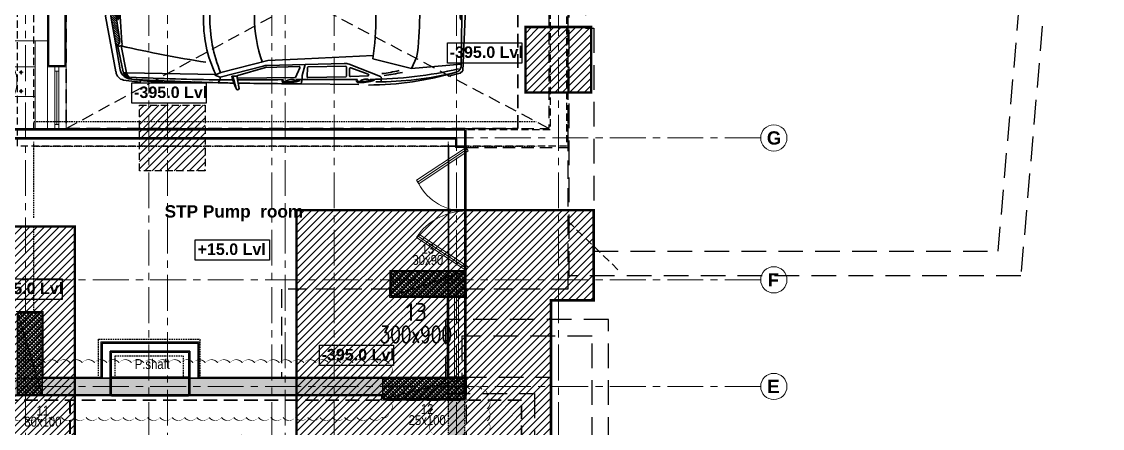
# Model space of a CAD drawing. Header units: millimetres. Extents: x -545754 to 527377, y 134623 to 1871324.
# Drawn here: x 465752 to 478919, y 157885 to 162844 of the extents above; entities that cross this region are included whole.
import ezdxf
from ezdxf.enums import TextEntityAlignment as Align
from ezdxf.xclip import XClip

# ---------------------------------------------------------------- set-up
doc = ezdxf.new("R2010")
doc.units = ezdxf.units.MM
doc.header["$XCLIPFRAME"] = 0
for name, pattern in [('PLINTH BEAM & PILE CAP LEVEL DRAWING   1605.2024$0$CENTER', [2, 1.25, -0.25, 0.25, -0.25]), ('PLINTH BEAM & PILE CAP LEVEL DRAWING   1605.2024$0$DASHDOT', [25.4, 12.7, -6.35, 0, -6.35]), ('PLINTH BEAM & PILE CAP LEVEL DRAWING   1605.2024$0$DASHED', [0.75, 0.5, -0.25]), ('PLINTH BEAM & PILE CAP LEVEL DRAWING   1605.2024$0$HIDDEN', [0.375, 0.25, -0.125]), ('PLINTH BEAM & PILE CAP LEVEL DRAWING   1605.2024$0$HIDDEN2', [4.7625, 3.175, -1.5875])]:
    doc.linetypes.add(name, pattern=pattern)
for name, color, linetype, lineweight in [('Geo Col Hatch', 66, 'Continuous', 5), ('Geo Col Size', 7, 'Continuous', 13), ('Geo Column', 10, 'Continuous', 25), ('Geo-COLUMN-NO', 7, 'Continuous', 30), ('PLINTH BEAM & PILE CAP LEVEL DRAWING   1605.2024$0$A- WALL', 212, 'Continuous', 35), ('PLINTH BEAM & PILE CAP LEVEL DRAWING   1605.2024$0$A-DOOR', 32, 'Continuous', 9), ('PLINTH BEAM & PILE CAP LEVEL DRAWING   1605.2024$0$A-FIXTURES', 22, 'Continuous', 9), ('PLINTH BEAM & PILE CAP LEVEL DRAWING   1605.2024$0$A-FLOOR', 32, 'Continuous', 35), ('PLINTH BEAM & PILE CAP LEVEL DRAWING   1605.2024$0$A-GRID', 35, 'PLINTH BEAM & PILE CAP LEVEL DRAWING   1605.2024$0$DASHDOT', 5), ('PLINTH BEAM & PILE CAP LEVEL DRAWING   1605.2024$0$A-PARKING', 14, 'Continuous', 35), ('PLINTH BEAM & PILE CAP LEVEL DRAWING   1605.2024$0$A-PLASTER', 22, 'Continuous', 5), ('PLINTH BEAM & PILE CAP LEVEL DRAWING   1605.2024$0$A-ROOM TEXT', 52, 'Continuous', 5), ('PLINTH BEAM & PILE CAP LEVEL DRAWING   1605.2024$0$A-TEXT', 52, 'Continuous', 20), ('PLINTH BEAM & PILE CAP LEVEL DRAWING   1605.2024$0$A-WINDOW', 14, 'Continuous', 9), ('PLINTH BEAM & PILE CAP LEVEL DRAWING   1605.2024$0$Geo-GRADE BEAM', 1, 'PLINTH BEAM & PILE CAP LEVEL DRAWING   1605.2024$0$HIDDEN2', 30)]:
    doc.layers.add(name, color=color, linetype=linetype, lineweight=lineweight)
for name, color, linetype in [('PLINTH BEAM & PILE CAP LEVEL DRAWING   1605.2024$0$A- COL HATCH', 128, 'Continuous'), ('PLINTH BEAM & PILE CAP LEVEL DRAWING   1605.2024$0$A-COLTEXT', 9, 'Continuous'), ('PLINTH BEAM & PILE CAP LEVEL DRAWING   1605.2024$0$A-DIMENSION', 8, 'Continuous'), ('PLINTH BEAM & PILE CAP LEVEL DRAWING   1605.2024$0$A-NOTS', 8, 'Continuous'), ('PLINTH BEAM & PILE CAP LEVEL DRAWING   1605.2024$0$A-ROOF', 8, 'Continuous'), ('PLINTH BEAM & PILE CAP LEVEL DRAWING   1605.2024$0$A-THIN', 14, 'Continuous'), ('PLINTH BEAM & PILE CAP LEVEL DRAWING   1605.2024$0$GEO-COL', 1, 'Continuous'), ('PLINTH BEAM & PILE CAP LEVEL DRAWING   1605.2024$0$SPILECAP', 128, 'Continuous')]:
    doc.layers.add(name, color=color, linetype=linetype)
doc.styles.add('ISCOPEUR', font='isocpeur.ttf')
doc.styles.add('PLINTH BEAM & PILE CAP LEVEL DRAWING   1605.2024$0$BOLD', font='arialbd.ttf')
doc.styles.add('PLINTH BEAM & PILE CAP LEVEL DRAWING   1605.2024$0$COLTEXT', font='ARIALN.TTF')
doc.styles.add('simplex', font='simplex.shx', dxfattribs={"width": 0.75})
pattern_1 = [(45, (-4759.1833, 45555.23), (-2.24506403, 2.24506403), []), (135, (-4759.1833, 45555.23), (-2.24506403, -2.24506403), [])]

# ---------------------------------------------------------------- blocks, each defined once
blk = doc.blocks.new('PLINTH BEAM & PILE CAP LEVEL DRAWING   1605.2024$0$zw$DF02')
at = {"layer": 'PLINTH BEAM & PILE CAP LEVEL DRAWING   1605.2024$0$Geo-GRADE BEAM', "color": 7, "ltscale": 6}
for p, q in [((4369, 21691), (10490, 21691)), ((4369, 21391), (10490, 21391)), ((4370, 20518), (4370, 21443)), ((9420, 12860), (9420, 21443)), ((9620, 12860), (9620, 21443)), ((4370, 19360), (4370, 20410)), ((5159, 18560), (5159, 19035)), ((5159, 19035), (6390, 19035)), ((6390, 19035), (6390, 18560)), ((5359, 18560), (5359, 18835)), ((5359, 18835), (6190, 18835)), ((6190, 18835), (6190, 18560)), ((2815, 18560), (4920, 18560)), ((4920, 18560), (5159, 18560)), ((5359, 18560), (6190, 18560)), ((6390, 18560), (8620, 18560)), ((2815, 18360), (4920, 18360)), ((4920, 18360), (8620, 18360))]:
    blk.add_line(p, q, dxfattribs=at)
blk = doc.blocks.new('PLINTH BEAM & PILE CAP LEVEL DRAWING   1605.2024$0$zw$C37E')
at = {"layer": 'PLINTH BEAM & PILE CAP LEVEL DRAWING   1605.2024$0$SPILECAP', "linetype": 'PLINTH BEAM & PILE CAP LEVEL DRAWING   1605.2024$0$HIDDEN', "ltscale": 35}
h = blk.add_hatch(dxfattribs=at)
h.set_pattern_fill('ANSI31', color=85, scale=2, style=0)
h.paths.add_polyline_path([(529.5, 2602), (529.5, 2877.5), (27, 2877.5), (27, 2552), (167, 2329), (529.5, 2329), (777.5, 2447), (777.5, 2547)])
h.paths.add_polyline_path([(880.9, 2552), (1190.9, 2552), (1190.9, 2442), (880.9, 2442)])
h.paths.add_polyline_path([(1016, 3010), (1126, 3010), (1126, 2700), (1016, 2700)])
h.paths.add_polyline_path([(540, 2935), (650, 2935), (650, 2625), (540, 2625)])
h.paths.add_polyline_path([(565.5, 2189), (645.5, 2189), (645.5, 2109), (565.5, 2109)])
h.paths.add_polyline_path([(1036, 2284.3), (1116, 2284.3), (1116, 2204.3), (1036, 2204.3)])
h = blk.add_hatch(dxfattribs=at)
h.set_pattern_fill('ANSI31', color=85, scale=2, style=0)
h.paths.add_polyline_path([(757, 2061), (1119, 2061), (1119, 1951), (1067, 1951), (1067, 1751), (757, 1751)])
h = blk.add_hatch(dxfattribs=at)
h.set_pattern_fill('ANSI31', color=85, scale=2, style=0)
h.paths.add_polyline_path([(377, 1731), (487, 1731), (487, 2041), (377, 2041)])
at = {"layer": 'PLINTH BEAM & PILE CAP LEVEL DRAWING   1605.2024$0$SPILECAP', "color": 150, "linetype": 'PLINTH BEAM & PILE CAP LEVEL DRAWING   1605.2024$0$HIDDEN', "ltscale": 35}
for points in [[(417, 2835), (1086, 2835), (1086, 2139), (417, 2139)], [(565.5, 2189), (645.5, 2189), (645.5, 2109), (565.5, 2109)]]:
    blk.add_lwpolyline(points, close=True, dxfattribs=at)
blk.add_lwpolyline([(610, 2815), (1066, 2815), (1066, 2159), (437, 2159), (437, 2815), (580, 2815)], dxfattribs=at)
at = {"layer": 'PLINTH BEAM & PILE CAP LEVEL DRAWING   1605.2024$0$SPILECAP', "color": 4, "linetype": 'PLINTH BEAM & PILE CAP LEVEL DRAWING   1605.2024$0$HIDDEN', "ltscale": 35, "const_width": 3}
for points in [[(1036, 2284.3), (1116, 2284.3), (1116, 2204.3), (1036, 2204.3)], [(757, 2061), (1119, 2061), (1119, 1951), (1067, 1951), (1067, 1751), (757, 1751)], [(377, 1731), (487, 1731), (487, 2041), (377, 2041)]]:
    blk.add_lwpolyline(points, close=True, dxfattribs=at)
at = {"layer": 'PLINTH BEAM & PILE CAP LEVEL DRAWING   1605.2024$0$SPILECAP', "color": 4}
for points in [[(940.9, 2265.1), (1031.4, 2265.1), (1031.4, 2240.2), (940.9, 2240.2)], [(556.4, 2216.3), (646.9, 2216.3), (646.9, 2191.4), (556.4, 2191.4)], [(380.9, 1977.2), (471.4, 1977.2), (471.4, 1952.2), (380.9, 1952.2)], [(784.8, 1896.4), (875.3, 1896.4), (875.3, 1871.5), (784.8, 1871.5)]]:
    blk.add_lwpolyline(points, close=True, dxfattribs=at)
at = {"layer": 'PLINTH BEAM & PILE CAP LEVEL DRAWING   1605.2024$0$SPILECAP', "color": 4, "extrusion": (-1.19514e-08, -5.97016e-09, 1), "style": 'PLINTH BEAM & PILE CAP LEVEL DRAWING   1605.2024$0$BOLD'}
for rotation, p in [(5399.9999, (943.6, 2246.6, 0)), (5399.9999, (559.1, 2197.7, 0)), (6119.9999, (383.6, 1958.6, 0)), (6119.9999, (787.5, 1877.8, 0))]:
    blk.add_text('-395.0 Lvl', height=14, rotation=rotation, dxfattribs=at).set_placement(p)
blk = doc.blocks.new('PLINTH BEAM & PILE CAP LEVEL DRAWING   1605.2024$0$ngfgrid')
at = {"layer": 'PLINTH BEAM & PILE CAP LEVEL DRAWING   1605.2024$0$A-GRID', "linetype": 'PLINTH BEAM & PILE CAP LEVEL DRAWING   1605.2024$0$CENTER', "ltscale": 35}
for p, q in [((77799.36, -151036.89), (77799.36, -146793.69)), ((77949.36, -151036.89), (77949.36, -146793.69)), ((78025.36, -151036.89), (78025.36, -146793.69)), ((78174.36, -151036.89), (78174.36, -146793.69)), ((78298.36, -151036.89), (78298.36, -146793.69)), ((77649.36, -151021.89), (77649.36, -146808.69)), ((77822.36, -151021.89), (77822.36, -146808.69)), ((77965.36, -151021.89), (77965.36, -146808.69)), ((78544.86, -148641.19), (75455.42, -148641.19)), ((78544.86, -148814.19), (75455.42, -148814.19)), ((78544.86, -148944.19), (75455.42, -148944.19))]:
    blk.add_line(p, q, dxfattribs=at)
at = {"layer": 'PLINTH BEAM & PILE CAP LEVEL DRAWING   1605.2024$0$A-GRID', "linetype": 'Continuous'}
for centre in [(78560.86, -148641.19), (78560.86, -148814.19), (78560.86, -148944.19)]:
    blk.add_circle(centre, 16, dxfattribs=at)
at = {"layer": 'PLINTH BEAM & PILE CAP LEVEL DRAWING   1605.2024$0$A-GRID', "color": 32, "style": 'PLINTH BEAM & PILE CAP LEVEL DRAWING   1605.2024$0$BOLD'}
for s, p in [('G', (78561.15, -148641.19)), ('F', (78560.24, -148814.19)), ('E', (78560.34, -148944.19))]:
    blk.add_text(s, height=16.2, dxfattribs=at).set_placement(p, align=Align.MIDDLE_CENTER)
blk = doc.blocks.new('PLINTH BEAM & PILE CAP LEVEL DRAWING   1605.2024$0$1')
at = {"linetype": 'Continuous', "ltscale": 10}
for p, q in [((0, 18), (0, -18)), ((0, 18), (56.8, 18)), ((17, 14), (17, 9)), ((19.5, 11.5), (14.5, 11.5)), ((24.2, 13), (44, 13)), ((29.2, 5), (29.2, -5)), ((29.2, 5), (34.2, 5)), ((19.5, -11.5), (14.5, -11.5)), ((17, -14), (17, -9)), ((44, -13), (24.2, -13)), ((29.2, -5), (34.2, -5)), ((56.8, -18), (0, -18))]:
    blk.add_line(p, q, dxfattribs=at)
for centre in [(17, 11.5), (17, -11.5)]:
    blk.add_circle(centre, 1.5, dxfattribs=at)
for centre, radius, start, end in [((61, 0), 39, 157.3801, 202.6199), ((56.8, 15), 3, 16.6015, 90), ((6.5, 0), 55.5, 343.3985, 16.6015), ((34.2, 0), 5, 270, 90), ((44, 0), 13, 270, 90), ((56.8, -15), 3, 270, 343.3985)]:
    blk.add_arc(centre, radius, start, end, dxfattribs=at)
blk = doc.blocks.new('PLINTH BEAM & PILE CAP LEVEL DRAWING   1605.2024$0$TYP COL')
at = {"layer": 'PLINTH BEAM & PILE CAP LEVEL DRAWING   1605.2024$0$A- COL HATCH', "ltscale": 0.3}
h = blk.add_hatch(dxfattribs=at)
h.set_pattern_fill('ANSI37', color=256, style=0)
h.set_pattern_definition(pattern_1)
h.paths.add_polyline_path([(88215.3, -103249), (88125.3, -103249), (88125.3, -103279), (88215.3, -103279)])
h = blk.add_hatch(dxfattribs=at)
h.set_pattern_fill('ANSI37', color=256, style=0)
h.set_pattern_definition([(45, (-4759.1833, 45560.23), (-2.24506403, 2.24506403), []), (135, (-4759.1833, 45560.23), (-2.24506403, -2.24506403), [])])
h.paths.add_polyline_path([(87670.3, -103299), (87700.3, -103299), (87700.3, -103399), (87670.3, -103399)])
h = blk.add_hatch(dxfattribs=at)
h.set_pattern_fill('ANSI37', color=256, style=0)
h.set_pattern_definition(pattern_1)
h.paths.add_polyline_path([(88115.3, -103404), (88115.3, -103379), (88215.3, -103379), (88215.3, -103404)])
at = {"layer": 'PLINTH BEAM & PILE CAP LEVEL DRAWING   1605.2024$0$GEO-COL', "linetype": 'Continuous', "ltscale": 0.1}
for points in [[(88215.3, -103279), (88215.3, -103249), (88125.3, -103249), (88125.3, -103279)], [(87670.3, -103299), (87700.3, -103299), (87700.3, -103399), (87670.3, -103399)], [(88115.3, -103404), (88115.3, -103379), (88215.3, -103379), (88215.3, -103404)]]:
    blk.add_lwpolyline(points, close=True, dxfattribs=at)
blk = doc.blocks.new('PLINTH BEAM & PILE CAP LEVEL DRAWING   1605.2024$0$hhn')
at = {"ltscale": 17}
for p, q in [((75065.8, -4234.4), (75127.6, -4222.8)), ((75127.6, -4228.5), (75095.9, -4234.1)), ((75117.5, -4235.9), (75112.7, -4231.1)), ((75119.7, -4235.6), (75114.8, -4230.7)), ((75121.8, -4235.3), (75116.8, -4230.4)), ((75123.9, -4235), (75118.9, -4230)), ((75126.1, -4234.7), (75121, -4229.6)), ((75128.4, -4234.6), (75123, -4229.3)), ((75131.2, -4235), (75125.1, -4228.9)), ((75134, -4235.4), (75127.2, -4228.5)), ((75189.4, -4234.4), (75127.6, -4222.8)), ((75127.6, -4228.5), (75159.4, -4234.1)), ((75136.9, -4235.8), (75129.9, -4228.9)), ((75139.7, -4236.2), (75132.9, -4229.4)), ((75142.5, -4236.6), (75135.8, -4229.9)), ((75145.3, -4237), (75138.8, -4230.4)), ((75148.1, -4237.4), (75141.7, -4230.9)), ((75054.6, -4257.7), (75056.7, -4242.6)), ((75064.6, -4243.7), (75063.9, -4243)), ((75064.7, -4242.9), (75064.5, -4242.8)), ((75064.6, -4245.9), (75094.7, -4240)), ((75064.6, -4245.9), (75064.7, -4242.8)), ((75095.9, -4236.2), (75065.9, -4242.5)), ((75095.9, -4234.1), (75068.2, -4239)), ((75098.1, -4238.3), (75095.8, -4236)), ((75100.5, -4238.3), (75096.2, -4234)), ((75102.6, -4238), (75098.3, -4233.6)), ((75098.3, -4240.8), (75127.6, -4239.1)), ((75099.4, -4238.5), (75127.6, -4234.5)), ((75104.8, -4237.7), (75100.3, -4233.3)), ((75106.9, -4237.4), (75102.4, -4232.9)), ((75109, -4237.1), (75104.5, -4232.6)), ((75111.1, -4236.8), (75106.5, -4232.2)), ((75113.3, -4236.5), (75108.6, -4231.8)), ((75115.4, -4236.2), (75110.7, -4231.5)), ((75127.6, -4237), (75124.8, -4237.6)), ((75155.8, -4238.5), (75127.6, -4234.5)), ((75127.6, -4236.1), (75127.6, -4237)), ((75127.6, -4236.1), (75127.6, -4237)), ((75127.6, -4237), (75130.4, -4237.6)), ((75157, -4240.8), (75127.6, -4239.1)), ((75151, -4237.8), (75144.7, -4231.5)), ((75153.8, -4238.2), (75147.6, -4232)), ((75156.5, -4238.5), (75150.6, -4232.5)), ((75158.2, -4237.8), (75153.5, -4233)), ((75159.3, -4236.4), (75156.5, -4233.6)), ((75159.3, -4236.2), (75189.3, -4242.5)), ((75159.4, -4234.1), (75187, -4239)), ((75190.6, -4245.9), (75160.5, -4240)), ((75190.6, -4245.9), (75190.6, -4242.8)), ((75197.1, -4249.1), (75190.8, -4242.8)), ((75200.6, -4257.7), (75198.5, -4242.6)), ((75057.8, -4251.5), (75057.7, -4251.3)), ((75058.1, -4250.9), (75057.8, -4250.6)), ((75058.4, -4250.5), (75057.9, -4249.9)), ((75058.8, -4250), (75058.1, -4249.3)), ((75059.1, -4249.5), (75058.3, -4248.7)), ((75059.5, -4249.1), (75058.5, -4248.1)), ((75059.9, -4248.7), (75058.8, -4247.6)), ((75060.3, -4248.3), (75059.1, -4247)), ((75060.7, -4247.9), (75059.4, -4246.6)), ((75061.2, -4247.6), (75059.7, -4246.1)), ((75061.7, -4247.3), (75060.1, -4245.6)), ((75062.2, -4246.9), (75060.5, -4245.2)), ((75062.7, -4246.7), (75060.9, -4244.8)), ((75063.3, -4246.4), (75061.3, -4244.5)), ((75063.9, -4246.2), (75061.8, -4244.1)), ((75064.5, -4246), (75062.3, -4243.8)), ((75064.6, -4245.3), (75062.8, -4243.5)), ((75062.8, -4345.2), (75064.6, -4245.9)), ((75064.6, -4244.5), (75063.3, -4243.2)), ((75064.6, -4245.9), (75064.6, -4245.9)), ((75197.4, -4250.2), (75190.6, -4243.4)), ((75193.8, -4247.5), (75190.6, -4244.2)), ((75192, -4246.4), (75190.6, -4245)), ((75192.4, -4345.2), (75190.6, -4245.9)), ((75190.7, -4246), (75190.6, -4245.9)), ((75190.6, -4245.9), (75190.6, -4245.9)), ((75196.5, -4247.7), (75192.2, -4243.4)), ((75197.5, -4251.2), (75196.7, -4250.4)), ((75056.9, -4350.1), (75053.9, -4347.8)), ((75059.9, -4350), (75056.9, -4350.1)), ((75059.9, -4350), (75062.3, -4344.1)), ((75072.2, -4397.8), (75059.9, -4350)), ((75062.3, -4344.1), (75065, -4350.5)), ((75078.3, -4402.9), (75065, -4350.5)), ((75176.9, -4402.9), (75190.2, -4350.5)), ((75183, -4397.8), (75195.3, -4350)), ((75192.9, -4344.1), (75190.2, -4350.5)), ((75195.3, -4350), (75192.9, -4344.1)), ((75195.3, -4350), (75198.3, -4350.1)), ((75198.3, -4350.1), (75201.3, -4347.8)), ((75061, -4362.7), (75061, -4363.9)), ((75194.2, -4362.7), (75194.2, -4363.9)), ((75061, -4363.9), (75047.2, -4367.6)), ((75061.1, -4368.5), (75047.3, -4371.1)), ((75058.9, -4369.8), (75059.4, -4433.4)), ((75061, -4368.8), (75059.9, -4368.8)), ((75061, -4363.9), (75061.1, -4368.5)), ((75070.8, -4400.3), (75061.9, -4369.5)), ((75184.4, -4400.3), (75193.3, -4369.5)), ((75194.2, -4363.9), (75194.1, -4368.5)), ((75194.1, -4368.5), (75208, -4371.1)), ((75194.2, -4363.9), (75208, -4367.6)), ((75194.2, -4368.8), (75195.4, -4368.8)), ((75196.3, -4369.8), (75195.8, -4433.4)), ((75071.7, -4437.4), (75070.8, -4400.6)), ((75074.1, -4444.3), (75072.9, -4401.7)), ((75080.4, -4444), (75078.3, -4402.9)), ((75174.8, -4444), (75176.9, -4402.9)), ((75181.1, -4444.3), (75182.3, -4401.7)), ((75183.5, -4437.4), (75184.4, -4400.6)), ((75057.2, -4440.9), (75057.2, -4433.9)), ((75059.4, -4433.4), (75070.4, -4438.3)), ((75195.8, -4433.4), (75184.8, -4438.3)), ((75198, -4440.9), (75198, -4433.9)), ((75051.7, -4503.6), (75052.6, -4439.8)), ((75057.3, -4440.9), (75052.6, -4439.8)), ((75057.6, -4502.4), (75057.2, -4440.9)), ((75061.9, -4440.9), (75057.3, -4440.9)), ((75070.5, -4446.7), (75060.4, -4446.3)), ((75074.1, -4444.3), (75061.9, -4440.9)), ((75075.2, -4487.6), (75074.1, -4444.3)), ((75084.1, -4519.8), (75080.4, -4444)), ((75171.1, -4519.8), (75174.8, -4444)), ((75180, -4487.6), (75181.1, -4444.3)), ((75181.2, -4444.3), (75193.4, -4440.9)), ((75184.7, -4446.7), (75194.8, -4446.3)), ((75193.4, -4440.9), (75197.9, -4440.9)), ((75197.7, -4502.4), (75198, -4440.9)), ((75197.9, -4440.9), (75202.6, -4439.8)), ((75203.5, -4503.6), (75202.6, -4439.8)), ((75059.4, -4447.2), (75060.3, -4489.3)), ((75072.2, -4489.3), (75071.3, -4447.6)), ((75183, -4489.3), (75183.9, -4447.6)), ((75195.8, -4447.2), (75194.9, -4489.3)), ((75060.6, -4494.3), (75061.4, -4513.9)), ((75060.7, -4527.7), (75074.3, -4493)), ((75061.2, -4490.2), (75071.3, -4490.2)), ((75069.4, -4493.5), (75061.6, -4493.4)), ((75063.2, -4514.2), (75070.2, -4494.7)), ((75194.6, -4527.7), (75180.9, -4493)), ((75194, -4490.2), (75183.9, -4490.2)), ((75192, -4514.2), (75185, -4494.7)), ((75185.8, -4493.5), (75193.6, -4493.4)), ((75194.6, -4494.3), (75193.8, -4513.9)), ((75054.7, -4528.1), (75058.6, -4528.8)), ((75069.7, -4562.2), (75080.4, -4519.3)), ((75185.5, -4562.2), (75174.8, -4519.3)), ((75200.5, -4528.1), (75196.6, -4528.8)), ((75081.6, -4567.8), (75069.7, -4562.2)), ((75069.7, -4562.2), (75074.5, -4617.2)), ((75173.6, -4567.8), (75185.5, -4562.2)), ((75185.5, -4562.2), (75180.7, -4617.2)), ((75062.6, -4601.8), (75060.9, -4603.3)), ((75192.6, -4601.8), (75194.3, -4603.3)), ((75060.9, -4603.3), (75064.4, -4616.1)), ((75194.3, -4603.3), (75190.8, -4616.1)), ((75064.4, -4616.1), (75067.1, -4618.9)), ((75067.1, -4618.9), (75127.6, -4621.6)), ((75127.6, -4617.9), (75074.5, -4617.2)), ((75127.6, -4617), (75124.8, -4617.5)), ((75127.6, -4616.1), (75127.6, -4617)), ((75127.6, -4616.1), (75127.6, -4617)), ((75127.6, -4617), (75130.4, -4617.5)), ((75127.6, -4617.9), (75180.7, -4617.2)), ((75188.1, -4618.9), (75127.6, -4621.6)), ((75190.8, -4616.1), (75188.1, -4618.9))]:
    blk.add_line(p, q, dxfattribs=at)
at = {"color": 22, "linetype": 'PLINTH BEAM & PILE CAP LEVEL DRAWING   1605.2024$0$DASHED', "ltscale": 30}
blk.add_lwpolyline([(75006.5, -4680), (75006.5, -4179.3), (75252.3, -4179.3), (75252.3, -4680)], close=True, dxfattribs=at)
at = {"ltscale": 17}
for centre, radius, start, end in [((75066.8, -4244.7), 10.3, 95.6365, 168.6372), ((75070.7, -4251.8), 13, 101.0222, 180.1612), ((75067.4, -4252.1), 9.74, 106.1998, 178.1602), ((75067.4, -4252.1), 9.78, 98.5917, 106.1864), ((76505.7, -4562), 1447.3, 167.1458, 170.9426), ((75096.9, -4238.6), 2.59, 113.6633, 301.3688), ((75099, -4235.1), 3.34, 161.6012, 275.775), ((75124.3, -4237), 0.307, 120.3183, 179.2363), ((75124.3, -4237), 0.308, 179.2298, 238.077), ((75125.8, -4239.6), 3.37, 103.2513, 120.336), ((75125.9, -4234.4), 3.37, 238.1104, 255.1813), ((75126.8, -4243.9), 7.76, 95.1339, 103.2586), ((75127, -4230.2), 7.76, 255.1835, 263.3033), ((75127.4, -4250.8), 14.6, 89.2701, 95.1324), ((75127.8, -4223.3), 14.6, 263.3051, 269.2718), ((75127.8, -4250.8), 14.6, 84.8676, 90.7299), ((75127.4, -4223.3), 14.6, 270.7282, 276.6949), ((75128.4, -4243.9), 7.76, 76.7414, 84.8661), ((75128.2, -4230.2), 7.76, 276.6967, 284.8165), ((75129.4, -4239.6), 3.37, 59.6628, 76.7538), ((75129.3, -4234.4), 3.37, 284.8187, 301.8896), ((75131, -4237), 0.307, 0.7637, 59.6817), ((75131, -4237), 0.308, 301.923, 0.7701), ((75156.2, -4235.1), 3.34, 264.2259, 18.3964), ((75158.3, -4238.6), 2.59, 238.6321, 66.3358), ((73749.7, -4561.9), 1447.1, 9.0572, 12.8544), ((75184.5, -4251.8), 13, 359.8388, 78.9773), ((75187.8, -4252.1), 9.77, 73.813, 81.4107), ((75188.4, -4244.7), 10.3, 11.3628, 84.3629), ((75187.8, -4252.1), 9.74, 1.8384, 73.8015), ((78725.9, -4444.1), 3673.3, 176.9985, 178.4977), ((75380, -4300.4), 326, 171.4261, 183.6541), ((77528.2, -4375.6), 2471.4, 177.1012, 179.4085), ((75067.7, -4256.7), 11.2, 106.1509, 154.0509), ((75187.5, -4256.7), 11.2, 25.9477, 73.8505), ((72727, -4375.6), 2471.4, 0.5915, 2.8989), ((71529.3, -4444.1), 3673.4, 1.5023, 3.0015), ((74875.2, -4300.4), 326, 356.3458, 8.574), ((75057.6, -4259.4), 3.4, 150.2961, 246.3545), ((75197.6, -4259.4), 3.4, 293.6455, 29.7039), ((75123.2, -4470.7), 139.3, 88.1656, 115.6826), ((75124.7, -4493.5), 155, 88.9255, 112.6663), ((75132.1, -4470.7), 139.3, 64.3174, 91.8344), ((75130.5, -4493.5), 155, 67.3338, 91.0745), ((78725.9, -4444.1), 3673.3, 178.4977, 178.7653), ((77528.2, -4375.6), 2471.4, 179.4085, 179.7286), ((72727, -4375.6), 2471.4, 0.2716, 0.5915), ((71529.3, -4444.1), 3673.4, 1.2346, 1.5023), ((75077.7, -4432.4), 71.6, 103.5301, 115.2418), ((75177.5, -4432.4), 71.6, 64.7582, 76.4699), ((75047.8, -4369.3), 1.83, 109.3865, 252.5149), ((78725.9, -4444.1), 3673.3, 178.8424, 179.9323), ((77528.2, -4375.6), 2471.4, 179.8545, 181.0304), ((75059.9, -4369.7), 0.916, 90.0043, 181.2147), ((75061, -4369.7), 0.916, 17.6827, 90.0069), ((75194.2, -4369.7), 0.916, 90.0034, 162.3069), ((75195.4, -4369.7), 0.916, 358.7853, 89.9957), ((72726.7, -4375.6), 2471.7, 358.9696, 0.1457), ((71529.9, -4444.1), 3672.7, 0.0676, 1.1577), ((75207.4, -4369.3), 1.83, 287.4851, 70.6135), ((75059.2, -4402), 13.7, 1.5365, 18.1277), ((75126.2, -4532.7), 144.7, 89.4616, 110.159), ((75129, -4532.7), 144.7, 69.841, 90.5384), ((75196, -4402), 13.7, 161.8723, 178.4634), ((75069.9, -4400.6), 0.919, 1.3738, 17.6437), ((75185.3, -4400.6), 0.919, 162.3563, 178.6262), ((75100.3, -4423.5), 46.7, 175.7285, 198.8693), ((75055.4, -4420.5), 1.81, 16.1445, 163.8555), ((75055.4, -4420.5), 0.712, 16.1401, 163.8599), ((75100.3, -4423.5), 45.6, 175.7285, 198.8691), ((75047.7, -4429), 9.69, 329.4142, 43.8187), ((75207.5, -4429), 9.69, 136.1829, 210.5842), ((75199.8, -4420.5), 1.81, 16.1445, 163.8555), ((75154.9, -4423.5), 45.6, 341.131, 4.2714), ((75199.8, -4420.5), 0.712, 16.1401, 163.8599), ((75154.9, -4423.5), 46.7, 341.1315, 4.2712), ((75060.3, -4447.2), 0.916, 84.088, 181.1973), ((75070.8, -4437.5), 0.916, 246.0384, 1.3699), ((75070.4, -4447.6), 0.916, 359.375, 84.1025), ((75184.4, -4437.5), 0.916, 178.6372, 293.9582), ((75184.8, -4447.6), 0.916, 95.9085, 180.6139), ((75194.9, -4447.2), 0.916, 358.8027, 95.912), ((75061.2, -4489.2), 0.916, 181.1971, 269.9957), ((75061.2, -4489.2), 0.916, 181.1971, 269.9957), ((75061.2, -4489.2), 0.916, 181.1971, 269.9957), ((75061.6, -4494.3), 0.916, 89.2134, 182.2827), ((75069.4, -4494.4), 0.916, 340.1072, 89.2178), ((75071.3, -4489.2), 0.916, 269.9976, 359.3918), ((75061.5, -4487.9), 13.7, 338.574, 1.5323), ((75193.7, -4487.9), 13.7, 178.4677, 201.4259), ((75183.9, -4489.2), 0.916, 180.6082, 270.0024), ((75185.8, -4494.4), 0.916, 90.7822, 199.8928), ((75193.7, -4494.3), 0.916, 357.7173, 90.7866), ((75194, -4489.2), 0.916, 270.0044, 358.8029), ((75194, -4489.2), 0.916, 270.0044, 358.8029), ((75194, -4489.2), 0.916, 270.0044, 358.8029), ((75100.7, -4505.9), 46.7, 175.7288, 198.8685), ((75055.8, -4502.9), 1.81, 16.1445, 163.8555), ((75100.7, -4505.9), 45.6, 175.7288, 198.8681), ((75055.8, -4502.9), 0.712, 16.1401, 163.8599), ((75048.1, -4511.4), 9.69, 329.4139, 43.8192), ((75207.1, -4511.4), 9.69, 136.1808, 210.5861), ((75199.4, -4502.9), 1.81, 16.1445, 163.8555), ((75154.6, -4505.9), 45.6, 341.131, 4.2714), ((75199.4, -4502.9), 0.712, 16.1401, 163.8599), ((75154.5, -4505.9), 46.7, 341.1315, 4.2712), ((75393.6, -4513.8), 342.4, 180.0775, 196.5845), ((75516.8, -4512.2), 459.3, 180.4985, 192.8495), ((75062.3, -4513.8), 0.916, 182.282, 340.1036), ((74738.4, -4512.2), 459.3, 347.1507, 359.5016), ((74861.6, -4513.8), 342.4, 343.4155, 359.9225), ((75192.9, -4513.8), 0.916, 199.8953, 357.719), ((75418.7, -4524), 364, 179.7812, 193.9247), ((75059, -4527), 1.83, 259.6899, 338.9913), ((75245.4, -4507), 182.9, 186.9369, 193.0708), ((75122.9, -4254), 268.7, 260.8889, 270.9951), ((75132.3, -4254), 268.6, 269.0048, 279.1115), ((75009.8, -4507), 182.9, 346.9292, 353.063), ((74836.5, -4524), 364, 346.0755, 0.2187), ((75196.3, -4527), 1.83, 201.0087, 280.3101), ((75376.6, -4489.4), 317.6, 187.677, 191.372), ((74878.7, -4489.4), 317.5, 348.6276, 352.324), ((75126, -4275.4), 295.8, 261.3584, 270.3077), ((75129.2, -4275.4), 295.8, 269.6922, 278.6419), ((75073.1, -4609.3), 8, 196.3781, 280.1342), ((75182.1, -4609.3), 8, 259.8658, 343.6219), ((75124.3, -4617), 0.307, 120.3183, 179.2363), ((75124.3, -4617), 0.308, 179.2298, 238.077), ((75125.8, -4619.6), 3.37, 103.2513, 120.336), ((75125.9, -4614.3), 3.37, 238.1104, 255.1813), ((75126.8, -4623.9), 7.76, 95.1339, 103.2586), ((75127, -4610.1), 7.76, 255.1835, 263.3033), ((75127.4, -4630.7), 14.6, 89.2701, 95.1324), ((75127.8, -4603.3), 14.6, 263.3051, 269.2718), ((75127.8, -4630.7), 14.6, 84.8676, 90.7299), ((75127.4, -4603.3), 14.6, 270.7282, 276.6949), ((75128.4, -4623.9), 7.76, 76.7414, 84.8661), ((75128.2, -4610.1), 7.76, 276.6967, 284.8165), ((75129.4, -4619.6), 3.37, 59.6628, 76.7538), ((75129.3, -4614.3), 3.37, 284.8187, 301.8896), ((75131, -4617), 0.307, 0.7637, 59.6817), ((75131, -4617), 0.308, 301.923, 0.7701)]:
    blk.add_arc(centre, radius, start, end, dxfattribs=at)
blk = doc.blocks.new('PLINTH BEAM & PILE CAP LEVEL DRAWING   1605.2024')
at = {"layer": 'PLINTH BEAM & PILE CAP LEVEL DRAWING   1605.2024$0$A- WALL', "linetype": 'ByBlock'}
h = blk.add_hatch(dxfattribs=at)
h.set_pattern_fill('ANGLE', color=3)
h.set_pattern_definition([(0, (70721.356, -142828.046), (0, 6.985), [5.08, -1.905]), (90, (70721.356, -142828.046), (-6.985, 4e-16), [5.08, -1.905])])
h.paths.add_polyline_path([(52808.79, -147615.44), (52789.26, -147615.44), (52789.26, -148216.69), (52808.79, -148216.69)])
h.paths.add_polyline_path([(55232.27, -149504.19), (55252.27, -149504.19), (55252.27, -148960.69), (55232.27, -148960.69)])
h.paths.add_polyline_path([(54653.27, -149816.69), (55180.77, -149816.69), (55180.77, -149836.69), (54653.27, -149836.69)])
h.paths.add_polyline_path([(54535.77, -150187.19), (54515.77, -150187.19), (54515.77, -149816.69), (54535.77, -149816.69)])
h.paths.add_polyline_path([(54414.27, -147040.19), (54756.77, -147040.15), (54756.77, -147020.15), (54414.27, -147020.19)])
h.paths.add_polyline_path([(55170.77, -149816.69), (55150.77, -149816.69), (55150.77, -149529.19), (55170.77, -149529.19)])
h.paths.add_polyline_path([(54484.27, -148934.19), (54484.27, -148954.19)])
h.paths.add_polyline_path([(55003.44, -147325.19), (55002.3, -147325.19), (55002.3, -147047.19), (55003.44, -147047.19)])
h.paths.add_polyline_path([(55002.3, -147345.19), (55284.77, -147345.19)])
h = blk.add_hatch(dxfattribs=at)
h.set_pattern_fill('ANGLE', color=3)
h.set_pattern_definition([(0, (0, 0), (0, 6.985), [5.08, -1.905]), (90, (0, 0), (-6.985, 4e-16), [5.08, -1.905])])
h.paths.add_polyline_path([(55152.27, -148934.19), (54737.27, -148934.21), (54737.27, -148954.22), (55152.27, -148954.2)])
h.paths.add_polyline_path([(54484.27, -148934.19), (54707.27, -148934.19), (54707.27, -148954.2), (54484.27, -148954.2)])
at = {"color": 32, "linetype": 'PLINTH BEAM & PILE CAP LEVEL DRAWING   1605.2024$0$DASHED', "ltscale": 60}
for points in [[(55379.27, -148809.37), (55379.27, -147955.19), (55442.27, -147955.19), (55442.27, -147267.37), (56029.04, -147267.37), (56029.04, -147653.22), (55929.68, -148809.37), (55379.27, -148809.37)], [(55399.27, -148507.36), (55409.27, -148507.36), (55409.27, -148779.37), (55902.14, -148779.37), (55948.81, -148236.37), (55399.27, -148236.37), (55399.27, -148507.36)]]:
    blk.add_lwpolyline(points, close=True, dxfattribs=at)
at = {"layer": 'PLINTH BEAM & PILE CAP LEVEL DRAWING   1605.2024$0$A- WALL', "ltscale": 0.3}
for p, q in [((55252.27, -148631.19), (54592.27, -148631.19)), ((54592.27, -148641.19), (55242.27, -148641.19)), ((55242.27, -148651.19), (55242.27, -148641.19)), ((55252.27, -148651.19), (55252.27, -148631.19)), ((55252.27, -148651.19), (55242.27, -148651.19))]:
    blk.add_line(p, q, dxfattribs=at)
for points in [[(54727.27, -148421.19), (54745.27, -148421.19), (54745.27, -148553.19), (54765.27, -148553.19), (54765.27, -148401.19), (54727.27, -148401.19)], [(55152.27, -148934.19), (54927.27, -148934.19), (54927.27, -148891.19), (54810.27, -148891.19), (54810.27, -148934.19), (54737.27, -148934.19)], [(54737.27, -148954.19), (54820.27, -148954.19), (54820.27, -148901.19), (54917.27, -148901.19), (54917.27, -148954.19), (55152.27, -148954.19)]]:
    blk.add_lwpolyline(points, dxfattribs=at)
at = {"layer": 'PLINTH BEAM & PILE CAP LEVEL DRAWING   1605.2024$0$A- WALL', "linetype": 'ByBlock', "ltscale": 0.01}
blk.add_lwpolyline([(55232.27, -148651.19), (55252.27, -148651.19), (55252.27, -148932.69), (55232.27, -148932.69)], close=True, dxfattribs=at)
at = {"layer": 'PLINTH BEAM & PILE CAP LEVEL DRAWING   1605.2024$0$A- WALL', "color": 3, "linetype": 'ByBlock'}
for points in [[(54711.21, -148915.3, 0, 1.5, -0.5), (54726.21, -148915.3, 0, 1.5, -0.5), (54741.21, -148915.3, 0, 1.5, -0.5), (54756.21, -148915.3, 0, 1.5, -0.5), (54771.21, -148915.3, 0, 1.5, -0.5), (54786.21, -148915.3, 0, 1.5, -0.5), (54801.21, -148915.3, 0, 1.5, -0.5), (54816.21, -148915.3, 0, 1.5, -0.5), (54831.21, -148915.3, 0, 1.5, -0.5), (54846.21, -148915.3, 0, 1.5, -0.5), (54861.21, -148915.3, 0, 1.5, -0.5), (54876.21, -148915.3, 0, 1.5, -0.5), (54891.21, -148915.3, 0, 1.5, -0.5), (54906.21, -148915.3, 0, 1.5, -0.5), (54921.21, -148915.3, 0, 1.5, -0.5), (54936.21, -148915.3, 0, 1.5, -0.5), (54951.21, -148915.3, 0, 1.5, -0.5), (54966.21, -148915.3, 0, 1.5, -0.5), (54981.21, -148915.3, 0, 1.5, -0.5), (54996.21, -148915.3, 0, 1.5, -0.5), (55011.21, -148915.3, 0, 1.5, -0.5), (55026.21, -148915.3, 0, 1.5, -0.5), (55041.21, -148915.3, 0, 1.5, -0.5), (55056.21, -148915.3, 0, 1.5, -0.5), (55071.21, -148915.3, 0, 1.5, -0.5), (55086.21, -148915.3, 0, 1.5, -0.5), (55101.21, -148915.3, 0, 1.5, -0.5), (55116.21, -148915.3, 0, 1.5, -0.5), (55131.21, -148915.3, 0, 1.5, -0.5), (55146.21, -148915.3, 0, 1.5, -0.5), (55160.21, -148916.3, 0, 1.5, -0.5), (55160.21, -148931.3, 0, 1.5, -0.5), (55160.21, -148946.3, 0, 1.5, -0.5), (55160.21, -148961.3, 0, 1.5, -0.5), (55160.21, -148976.3, 0, 1.5, -0.5), (55150.83, -148981.92, 0, 1.5, -0.5), (55135.83, -148981.92, 0, 1.5, -0.5), (55120.83, -148981.92, 0, 1.5, -0.5), (55105.83, -148981.92, 0, 1.5, -0.5), (55090.83, -148981.92, 0, 1.5, -0.5), (55075.83, -148981.92, 0, 1.5, -0.5), (55060.83, -148981.92, 0, 1.5, -0.5), (55045.83, -148981.92, 0, 1.5, -0.5), (55030.83, -148981.92, 0, 1.5, -0.5), (55015.83, -148981.92, 0, 1.5, -0.5), (55000.83, -148981.92, 0, 1.5, -0.5), (54985.83, -148981.92, 0, 1.5, -0.5), (54970.83, -148981.92, 0, 1.5, -0.5), (54955.83, -148981.92, 0, 1.5, -0.5), (54940.83, -148981.92, 0, 1.5, -0.5), (54925.83, -148981.92, 0, 1.5, -0.5), (54910.83, -148981.92, 0, 1.5, -0.5), (54895.83, -148981.92, 0, 1.5, -0.5), (54880.83, -148981.92, 0, 1.5, -0.5), (54865.83, -148981.92, 0, 1.5, -0.5), (54850.83, -148981.92, 0, 1.5, -0.5), (54835.83, -148981.92, 0, 1.5, -0.5), (54820.83, -148981.92, 0, 1.5, -0.5), (54805.83, -148981.92, 0, 1.5, -0.5), (54790.83, -148981.92, 0, 1.5, -0.5), (54775.83, -148981.92, 0, 1.5, -0.5), (54760.83, -148981.92, 0, 1.5, -0.5), (54745.83, -148981.92, 0, 1.5, -0.5), (54730.83, -148981.92, 0, 1.5, -0.5), (54715.83, -148981.92, 0, 1.5, -0.5), (54700.83, -148981.92, 0, 1.5, -0.5)], [(55213.18, -149001.63, 0, 1.5, -0.5), (55213.18, -148986.63, 0, 1.5, -0.5), (55213.18, -148971.63, 0, 1.5, -0.5), (55213.18, -148956.63, 0, 1.5, -0.5), (55213.18, -148947.53, 0, 1.5, -0.5), (55228.18, -148947.53, 0, 1.5, -0.5), (55243.18, -148947.53, 0, 1.5, -0.5), (55258.18, -148947.53, 0, 1.5, -0.5), (55273.18, -148947.53, 0, 1.5, -0.5), (55279.43, -148956.29, 0, 1.5, -0.5), (55279.43, -148971.29, 0, 1.5, -0.5), (55279.43, -148986.29, 0, 1.5, -0.5), (55279.43, -149001.29, 0, 1.5, -0.5)]]:
    blk.add_lwpolyline(points, format="xyseb", dxfattribs=at)
blk.add_lwpolyline([(55152.27, -148934.19), (54737.27, -148934.21), (54737.27, -148954.22), (55152.27, -148954.2)], close=True, dxfattribs=at)
at = {"layer": 'PLINTH BEAM & PILE CAP LEVEL DRAWING   1605.2024$0$A-DIMENSION', "color": 52, "linetype": 'PLINTH BEAM & PILE CAP LEVEL DRAWING   1605.2024$0$DASHED', "ltscale": 60}
for points in [[(55427.27, -149821.69), (55427.27, -148862.69), (55228.77, -148862.69), (55228.77, -148952.69), (55337.27, -148952.69), (55337.27, -149821.69)], [(55407.27, -149821.69), (55407.27, -148882.69), (55248.77, -148882.69), (55248.77, -148932.69), (55357.27, -148932.69), (55357.27, -149821.69)]]:
    blk.add_lwpolyline(points, dxfattribs=at)
at = {"layer": 'PLINTH BEAM & PILE CAP LEVEL DRAWING   1605.2024$0$A-DOOR', "color": 14, "linetype": 'Continuous', "ltscale": 0.1}
for p, q in [((55194.79, -148694.94), (55255.15, -148654.78)), ((55194.79, -148760.45), (55255.15, -148800.61))]:
    blk.add_line(p, q, dxfattribs=at)
at = {"layer": 'PLINTH BEAM & PILE CAP LEVEL DRAWING   1605.2024$0$A-DOOR', "color": 8, "linetype": 'Continuous', "ltscale": 0.1}
for points in [[(55193.41, -148692.86), (55196.18, -148697.02), (55256.54, -148656.86), (55253.77, -148652.69)], [(55193.41, -148762.53), (55196.18, -148758.37), (55256.54, -148798.53), (55253.77, -148802.69)]]:
    blk.add_lwpolyline(points, close=True, dxfattribs=at)
at = {"layer": 'PLINTH BEAM & PILE CAP LEVEL DRAWING   1605.2024$0$A-DOOR', "color": 14, "linetype": 'Continuous', "ltscale": 0.1}
for centre, radius, start, end in [((55251.52, -148667.52), 62.72, 208.06312, 272.04948), ((55254.06, -148803.75), 73.55, 90.23145, 141.90589), ((55253.89, -148803.02), 72.82, 144.23598, 144.51009)]:
    blk.add_arc(centre, radius, start, end, dxfattribs=at)
at = {"layer": 'PLINTH BEAM & PILE CAP LEVEL DRAWING   1605.2024$0$A-FIXTURES'}
for p, q in [((54700.05, -148522.69), (54743.77, -148522.69)), ((54728.69, -148522.69), (54728.69, -148629.69))]:
    blk.add_line(p, q, dxfattribs=at)
at = {"layer": 'PLINTH BEAM & PILE CAP LEVEL DRAWING   1605.2024$0$A-FLOOR', "color": 32, "linetype": 'Continuous', "ltscale": 0.1}
for p, q in [((54915.77, -148932.69), (54821.77, -148932.69)), ((54821.77, -148955.69), (54915.77, -148955.69))]:
    blk.add_line(p, q, dxfattribs=at)
at = {"layer": 'PLINTH BEAM & PILE CAP LEVEL DRAWING   1605.2024$0$A-NOTS', "color": 8}
blk.add_lwpolyline([(54923.95, -148765.26), (55014.46, -148765.26), (55014.46, -148790.21), (54923.95, -148790.21)], close=True, dxfattribs=at)
at = {"layer": 'PLINTH BEAM & PILE CAP LEVEL DRAWING   1605.2024$0$A-PLASTER', "ltscale": 0.3}
for p, q in [((54766.77, -148399.69), (54766.77, -148554.69)), ((54743.77, -148422.69), (54743.77, -148554.69)), ((54766.77, -148554.69), (54743.77, -148554.69)), ((55253.77, -148629.69), (54593.77, -148629.69)), ((55253.77, -148629.69), (55253.77, -148652.69)), ((55240.77, -148642.69), (54593.77, -148642.69)), ((55240.77, -148642.69), (55240.77, -148652.69)), ((55253.77, -148652.69), (55240.77, -148652.69)), ((54705.77, -148852.69), (54738.77, -148852.69)), ((54738.77, -148852.69), (54738.77, -148932.69)), ((54808.77, -148932.69), (54808.77, -148889.69)), ((54808.77, -148889.69), (54928.77, -148889.69)), ((54928.77, -148889.69), (54928.77, -148932.69)), ((54821.77, -148955.69), (54821.77, -148902.69)), ((54821.77, -148902.69), (54915.77, -148902.69)), ((54915.77, -148902.69), (54915.77, -148955.69)), ((54808.77, -148932.69), (54738.77, -148932.69)), ((55253.77, -148932.69), (54928.77, -148932.69)), ((55253.77, -148932.69), (55253.77, -148960.69)), ((54485.77, -148955.69), (54821.77, -148955.69)), ((54915.77, -148955.69), (55150.77, -148955.69)), ((55150.77, -148960.69), (55150.77, -148955.69)), ((55150.77, -148960.69), (55253.77, -148960.69))]:
    blk.add_line(p, q, dxfattribs=at)
blk.add_lwpolyline([(55253.77, -148835.69), (55253.77, -148802.69), (55160.77, -148802.69), (55160.77, -148835.69)], close=True, dxfattribs=at)
at = {"layer": 'PLINTH BEAM & PILE CAP LEVEL DRAWING   1605.2024$0$A-ROOF', "color": 22, "linetype": 'PLINTH BEAM & PILE CAP LEVEL DRAWING   1605.2024$0$DASHED', "ltscale": 20}
blk.add_line((55377.77, -148742.69), (55439.77, -148802.69), dxfattribs=at)
at = {"layer": 'PLINTH BEAM & PILE CAP LEVEL DRAWING   1605.2024$0$A-ROOF', "color": 9, "linetype": 'PLINTH BEAM & PILE CAP LEVEL DRAWING   1605.2024$0$DASHED', "ltscale": 45}
blk.add_lwpolyline([(54682.77, -147318.69), (54785.77, -147318.69), (54785.77, -147328.69), (55284.77, -147328.69), (55284.77, -147318.69), (55377.77, -147318.69), (55377.77, -148825.69), (55253.77, -148825.69), (55253.77, -148835.69), (55160.77, -148835.69), (55160.77, -148825.69), (55028.77, -148825.69), (55028.77, -148932.69), (55253.77, -148932.69), (55253.77, -149845.69)], dxfattribs=at)
at = {"layer": 'PLINTH BEAM & PILE CAP LEVEL DRAWING   1605.2024$0$A-THIN', "linetype": 'PLINTH BEAM & PILE CAP LEVEL DRAWING   1605.2024$0$DASHED', "ltscale": 30}
for p, q in [((55354.77, -148629.69), (54728.77, -148299.69)), ((54766.77, -148629.69), (55354.77, -148309.69)), ((55354.77, -148309.69), (55354.77, -148629.69)), ((55377.77, -148309.69), (55377.77, -148652.69)), ((55253.77, -148629.69), (55354.77, -148629.69)), ((55253.77, -148652.69), (55377.77, -148652.69))]:
    blk.add_line(p, q, dxfattribs=at)
at = {"layer": 'PLINTH BEAM & PILE CAP LEVEL DRAWING   1605.2024$0$A-THIN', "color": 32}
blk.add_line((55253.77, -148802.69), (55253.77, -148652.69), dxfattribs=at)
at = {"layer": 'PLINTH BEAM & PILE CAP LEVEL DRAWING   1605.2024$0$A-WINDOW', "color": 8, "linetype": 'Continuous', "ltscale": 0.1}
for p, q in [((54743.77, -148629.69), (54743.77, -148554.69)), ((54766.77, -148629.69), (54766.77, -148554.69)), ((55230.77, -148835.69), (55230.77, -148932.69)), ((55253.77, -148835.69), (55253.77, -148932.69))]:
    blk.add_line(p, q, dxfattribs=at)
at = {"layer": 'PLINTH BEAM & PILE CAP LEVEL DRAWING   1605.2024$0$A-WINDOW', "color": 8}
for p, q in [((54752.77, -148559.69), (54752.77, -148624.69)), ((54757.77, -148559.69), (54757.77, -148624.69))]:
    blk.add_line(p, q, dxfattribs=at)
at = {"layer": 'PLINTH BEAM & PILE CAP LEVEL DRAWING   1605.2024$0$A-WINDOW', "color": 14}
blk.add_line((54755.27, -148559.69), (54755.27, -148624.69), dxfattribs=at)
at = {"layer": 'PLINTH BEAM & PILE CAP LEVEL DRAWING   1605.2024$0$A-WINDOW', "color": 32}
for points in [[(54752.77, -148554.69), (54757.77, -148554.69), (54757.77, -148559.69), (54752.77, -148559.69)], [(54752.77, -148624.69), (54757.77, -148624.69), (54757.77, -148629.69), (54752.77, -148629.69)]]:
    blk.add_lwpolyline(points, close=True, dxfattribs=at)
at = {"layer": 'PLINTH BEAM & PILE CAP LEVEL DRAWING   1605.2024$0$A-WINDOW', "linetype": 'Continuous', "ltscale": 0.1}
blk.add_lwpolyline([(55244.77, -148835.69), (55239.77, -148835.69), (55239.77, -148932.69), (55244.77, -148932.69)], close=True, dxfattribs=at)
at = {"layer": 'PLINTH BEAM & PILE CAP LEVEL DRAWING   1605.2024$0$A-DIMENSION', "color": 5, "linetype": 'ByBlock', "ltscale": 0.01, "xscale": 0.1, "yscale": 0.1, "zscale": 0.1}
blk.add_blockref('PLINTH BEAM & PILE CAP LEVEL DRAWING   1605.2024$0$zw$DF02', (54290.28, -150790.19), dxfattribs=at)
at = {"layer": 'PLINTH BEAM & PILE CAP LEVEL DRAWING   1605.2024$0$A-FIXTURES', "rotation": 180.0000000000001}
blk.add_blockref('PLINTH BEAM & PILE CAP LEVEL DRAWING   1605.2024$0$1', (54728.69, -148572.69), dxfattribs=at)
at = {"layer": 'PLINTH BEAM & PILE CAP LEVEL DRAWING   1605.2024$0$A-GRID'}
blk.add_blockref('PLINTH BEAM & PILE CAP LEVEL DRAWING   1605.2024$0$ngfgrid', (-22932.09, 0), dxfattribs=at)
at = {"layer": 'PLINTH BEAM & PILE CAP LEVEL DRAWING   1605.2024$0$A-PARKING', "yscale": 1.098509433809103, "zscale": 1.098509433809103}
for p, xscale, rotation in [((50175.79, -65964.38), -1.098509433809103, 89.9999999999999), ((59362.25, -66565.38), 1.098509433809103, 270.0000000000001), ((50180.3, -66565.38), -1.098509433809103, 89.9999999999999)]:
    blk.add_blockref('PLINTH BEAM & PILE CAP LEVEL DRAWING   1605.2024$0$hhn', p, dxfattribs=dict(at, xscale=xscale, rotation=rotation))
at = {"layer": 'PLINTH BEAM & PILE CAP LEVEL DRAWING   1605.2024$0$GEO-COL'}
blk.add_blockref('PLINTH BEAM & PILE CAP LEVEL DRAWING   1605.2024$0$TYP COL', (-32963.05, -45555.23), dxfattribs=at)
at = {"layer": 'PLINTH BEAM & PILE CAP LEVEL DRAWING   1605.2024$0$SPILECAP', "linetype": 'ByBlock', "ltscale": 0.01}
blk.add_blockref('PLINTH BEAM & PILE CAP LEVEL DRAWING   1605.2024$0$zw$C37E', (54290.28, -150790.19), dxfattribs=at)
at = {"layer": 'PLINTH BEAM & PILE CAP LEVEL DRAWING   1605.2024$0$A-COLTEXT', "style": 'PLINTH BEAM & PILE CAP LEVEL DRAWING   1605.2024$0$COLTEXT'}
for s, p in [('13', (55207.23, -148776.36)), ('30x90', (55207.23, -148789.91)), ('11', (54738.24, -148973.61)), ('12', (55206.39, -148971.65)), ('30x100', (54738.24, -148987.15)), ('25x100', (55206.39, -148985.2))]:
    blk.add_text(s, height=12, dxfattribs=at).set_placement(p, align=Align.MIDDLE_CENTER)
at = {"layer": 'PLINTH BEAM & PILE CAP LEVEL DRAWING   1605.2024$0$A-NOTS', "color": 32, "extrusion": (-1.19514e-08, -5.97016e-09, 1), "style": 'PLINTH BEAM & PILE CAP LEVEL DRAWING   1605.2024$0$BOLD'}
blk.add_text('+15.0 Lvl', height=14, rotation=1079.99994, dxfattribs=at).set_placement((54926.68, -148783.85, 0))
at = {"layer": 'PLINTH BEAM & PILE CAP LEVEL DRAWING   1605.2024$0$A-ROOM TEXT', "color": 52, "style": 'PLINTH BEAM & PILE CAP LEVEL DRAWING   1605.2024$0$BOLD'}
blk.add_text('STP Pump  room', height=15, dxfattribs=at).set_placement((54970.99, -148730.73), align=Align.MIDDLE_CENTER)
at = {"layer": 'PLINTH BEAM & PILE CAP LEVEL DRAWING   1605.2024$0$A-TEXT', "color": 22, "style": 'PLINTH BEAM & PILE CAP LEVEL DRAWING   1605.2024$0$COLTEXT'}
blk.add_text('P.shaft', height=12, dxfattribs=at).set_placement((54871.58, -148916.87), align=Align.MIDDLE_CENTER)
blk = doc.blocks.new('*U8')
at = {"layer": 'Geo Col Hatch'}
h = blk.add_hatch(color=256, dxfattribs=at)
h.dxf.hatch_style = 1
h.paths.add_polyline_path([(-500, -125), (500, -125), (500, 125)])
at = {"layer": 'Geo Column'}
blk.add_line((-500, -125), (500, 125), dxfattribs=at)
blk.add_lwpolyline([(-500, -125), (500, -125), (500, 125), (-500, 125)], close=True, dxfattribs=at)
at = {"layer": 'Geo Col Size', "color": 1, "style": 'simplex', "width": 0.75, "flags": 1}
blk.add_attdef('250X1000', (778, -469), '', height=200, dxfattribs=at)
blk = doc.blocks.new('*U159')
at = {"layer": 'Geo Col Hatch'}
h = blk.add_hatch(color=256, dxfattribs=at)
h.dxf.hatch_style = 1
h.paths.add_polyline_path([(-150, -500), (150, -500), (-150, 500)])
at = {"layer": 'Geo Column'}
blk.add_line((-150, 500), (150, -500), dxfattribs=at)
blk.add_lwpolyline([(-150, 500), (-150, -500), (150, -500), (150, 500)], close=True, dxfattribs=at)
at = {"layer": 'Geo Col Size', "color": 1, "style": 'simplex', "width": 0.75, "flags": 1}
blk.add_attdef('300X1000', (503, -579), '', height=200, dxfattribs=at)
blk = doc.blocks.new('*U23')
at = {"layer": 'Geo Col Hatch'}
h = blk.add_hatch(color=256, dxfattribs=at)
h.dxf.hatch_style = 1
h.paths.add_polyline_path([(450, -150), (450, 150), (-450, -150)])
at = {"layer": 'Geo Column'}
blk.add_line((-450, -150), (450, 150), dxfattribs=at)
blk.add_lwpolyline([(-450, -150), (450, -150), (450, 150), (-450, 150)], close=True, dxfattribs=at)
at = {"layer": 'Geo Col Size', "color": 1, "style": 'simplex', "width": 0.75, "flags": 1}
blk.add_attdef('300X900', (278, -519), '', height=200, dxfattribs=at)
blk = doc.blocks.new('A$C4bcebf93')
ref = blk.add_blockref('*U8', (4950, -5255))
ref.add_attrib('250X1000', '250x1000', (4120, -6788), dxfattribs={"layer": 'Geo Col Size', "height": 200, "style": 'simplex', "width": 0.75})
at = {"layer": 'Geo Column'}
ref = blk.add_blockref('*U23', (5000, -3980), dxfattribs=at)
ref.add_attrib('300X900', '300x900', (4413, -4696), dxfattribs={"layer": 'Geo Col Size', "height": 200, "style": 'simplex', "width": 0.75})
ref = blk.add_blockref('*U159', (150, -4830), dxfattribs=at)
ref.add_attrib('300X1000', '300x1000', (451, -7047), dxfattribs={"layer": 'Geo Col Size', "height": 200, "style": 'simplex', "width": 0.75})
at = {"layer": 'Geo-COLUMN-NO', "style": 'ISCOPEUR'}
blk.add_text('13', height=220, dxfattribs=at).set_placement((4727, -4432))

msp = doc.modelspace()

# ---------------------------------------------------------------- block references
at = {"color": 1}
ref = msp.add_blockref('PLINTH BEAM & PILE CAP LEVEL DRAWING   1605.2024', (-81371.5, 1647838), dxfattribs=dict(at, xscale=10, yscale=10, zscale=10))
XClip(ref).set_block_clipping_path([(52196.5926527644, -151321.454333998), (56330.4792790419, -146541.7518497292)])
at = {"layer": 'Geo Column'}
msp.add_blockref('A$C4bcebf93', (465701.2, 163626), dxfattribs=at)

doc.saveas('drawing.dxf')
